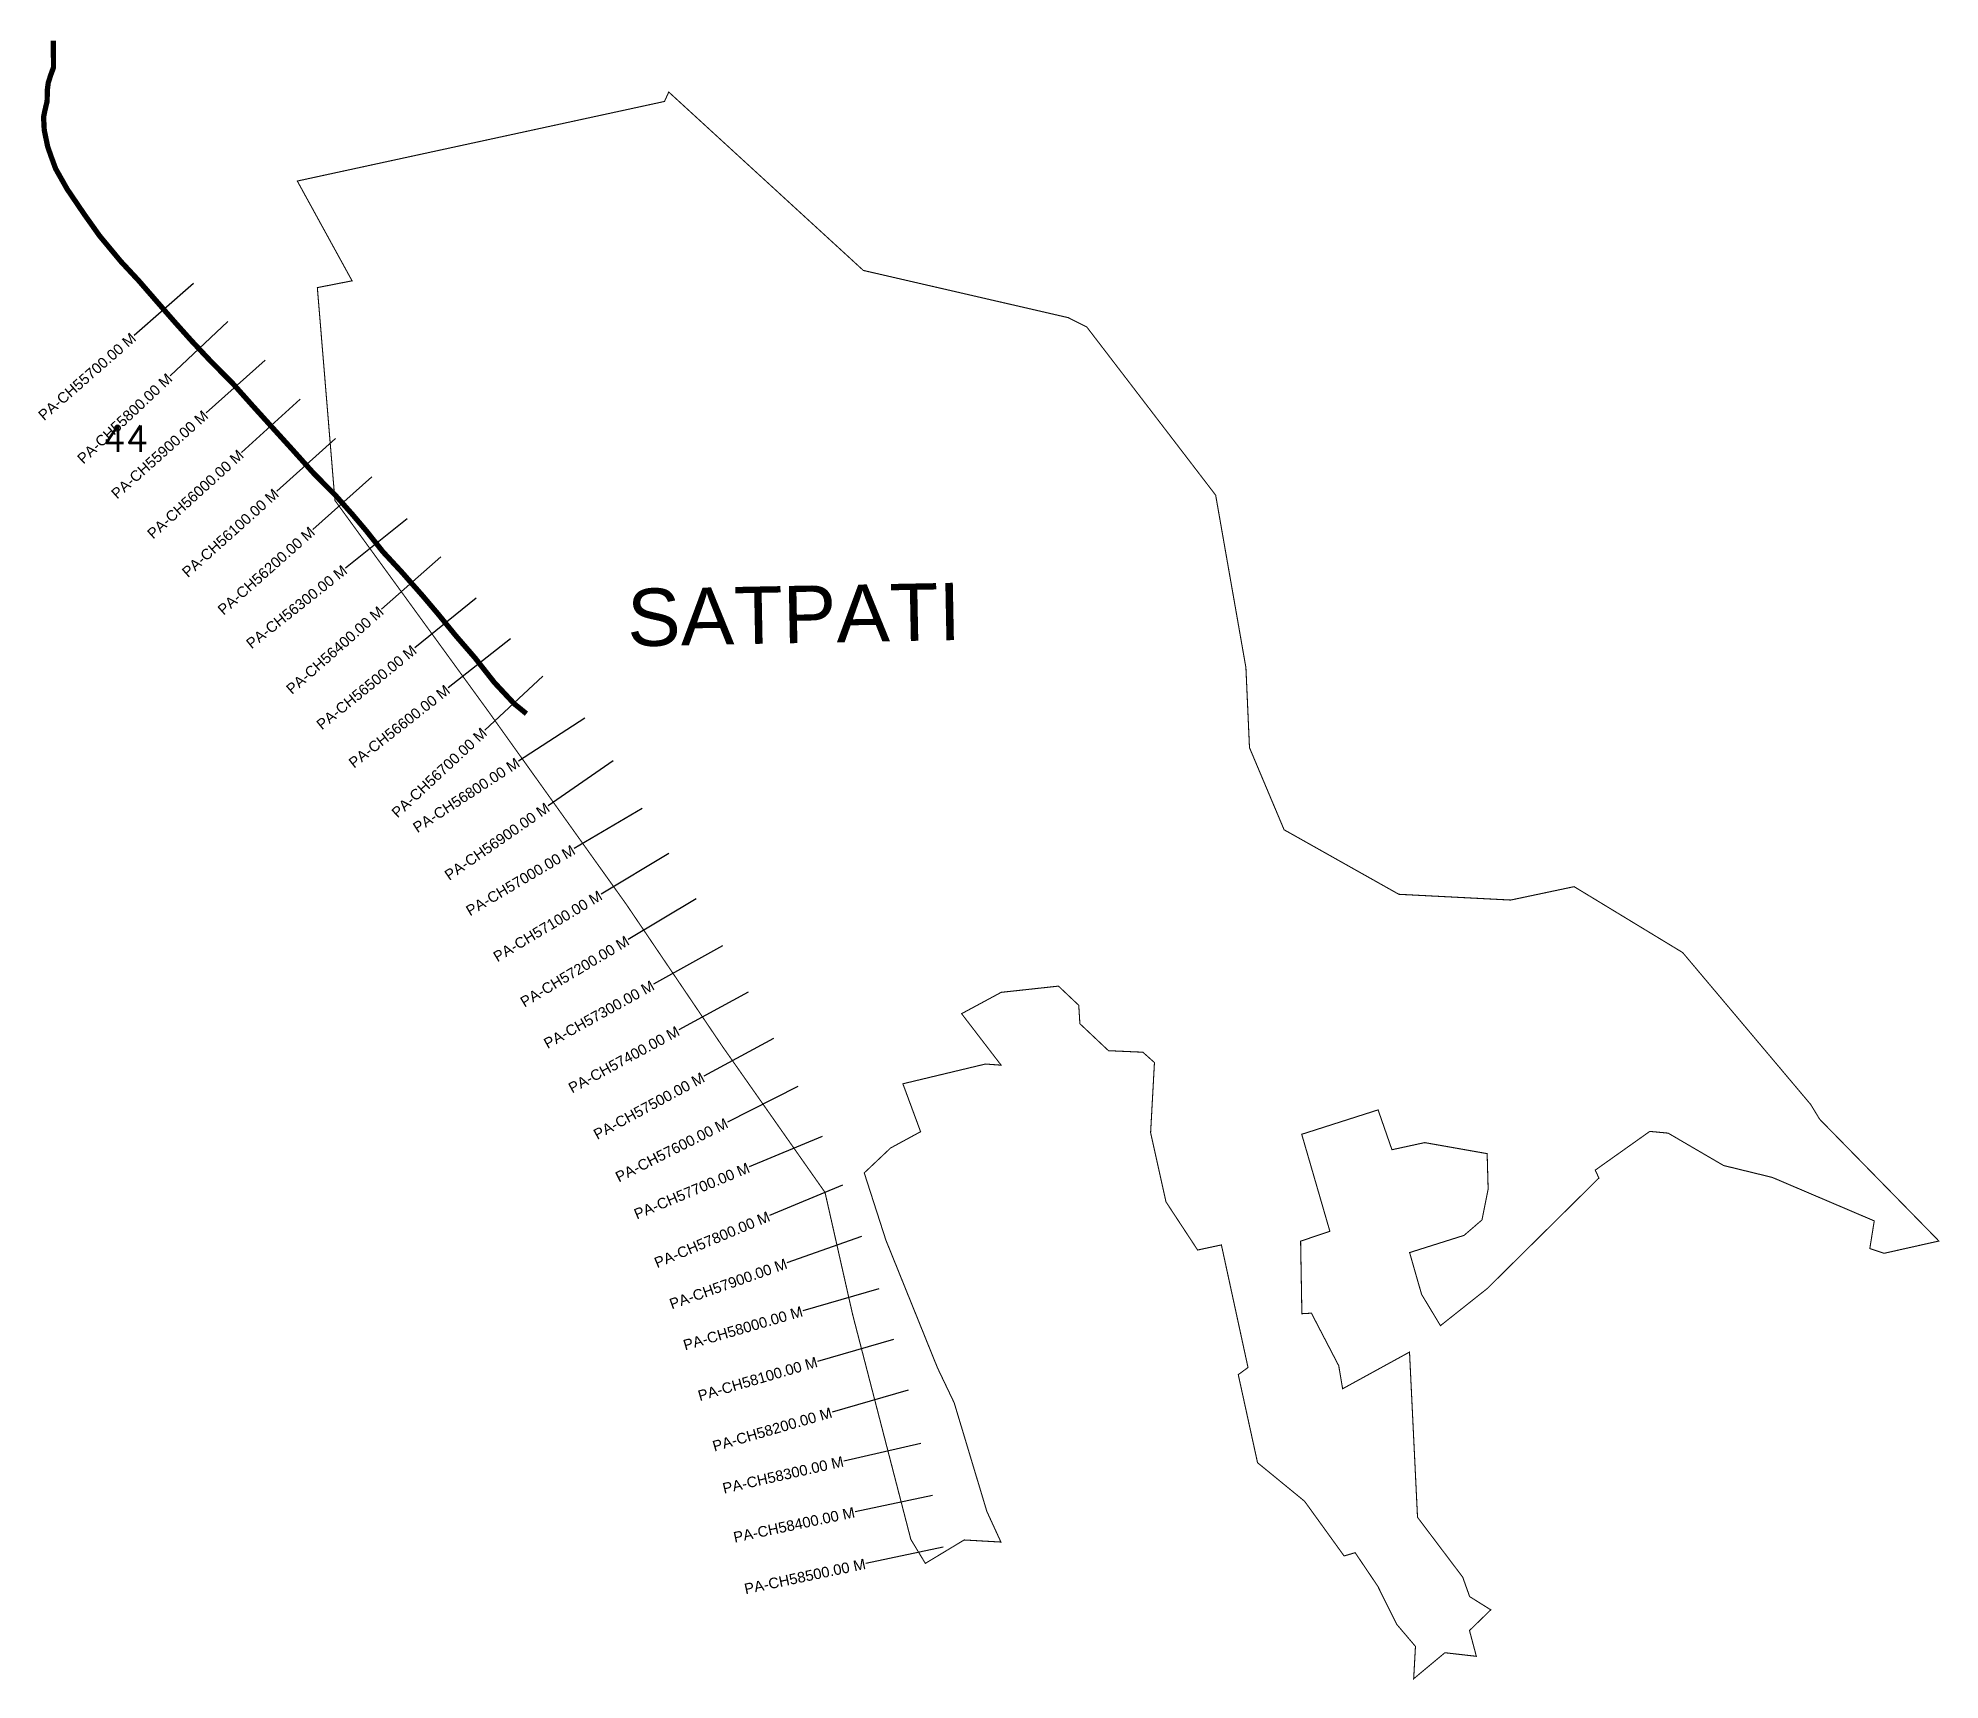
# Model space of a CAD drawing. Header units: metres. Extents: x 258353 to 261961, y 2180029 to 2183144.
import ezdxf
from ezdxf.enums import TextEntityAlignment as Align

# ---------------------------------------------------------------- set-up
doc = ezdxf.new("R2010")
doc.units = ezdxf.units.M
for name, color, linetype in [('ARTIFICIALLY PROTECTED', 4, 'Continuous'), ('CS', 134, 'Continuous'), ('CSMark', 6, 'Continuous'), ('VILLAGE NAME', 250, 'Continuous')]:
    doc.layers.add(name, color=color, linetype=linetype)
doc.styles.add('DynamicDimensions', font='arial.ttf')
doc.styles.get("Standard").update_dxf_attribs({"font": 'simplex.shx'})

msp = doc.modelspace()

# ---------------------------------------------------------------- linework, layer by layer
at = {"color": 6, "const_width": 2, "flags": 128}
msp.add_lwpolyline([(258882.9, 2182670.8), (258948.8, 2182683.7), (258844.9, 2182873), (259541.5, 2183024), (259549.6, 2183041.9), (259918.8, 2182703.4), (260307.7, 2182613.8), (260342.7, 2182596.1), (260587.2, 2182277.1), (260644.6, 2181950), (260651.4, 2181798), (260717.1, 2181642.2), (260934.8, 2181519.8), (261147, 2181508.9), (261267.3, 2181534.3), (261473.2, 2181409.3), (261716.1, 2181121.1), (261733.2, 2181093), (261959.4, 2180862), (261855.4, 2180838.7), (261828.3, 2180847.7), (261836.7, 2180900.2), (261643.2, 2180982.7), (261551, 2181005.2), (261445.6, 2181066.7), (261410.9, 2181070), (261307.4, 2180996.5), (261314.3, 2180981.5), (261102.8, 2180772.1), (261013.7, 2180701.4), (260977.9, 2180760.8), (260955.2, 2180840.1), (261058.5, 2180872.7), (261092.5, 2180902), (261104.2, 2180960.3), (261102.3, 2181027.8), (260983.8, 2181048.7), (260921.7, 2181035.2), (260895.4, 2181110.8), (260750.5, 2181064.5), (260803.9, 2180880.5), (260748.4, 2180861.7), (260750.8, 2180724.1), (260768.9, 2180725.1), (260820.7, 2180625.4), (260828.1, 2180581.7), (260955, 2180651.3), (260970.2, 2180337.8), (261055.9, 2180224.3), (261069.1, 2180187.4), (261109.2, 2180162.3), (261068.8, 2180123), (261081.8, 2180074.1), (261022.1, 2180080.9), (260962.9, 2180031.5), (260966.3, 2180092.9), (260930.6, 2180134.9), (260894.9, 2180206.9), (260851.9, 2180270.7), (260830.9, 2180264.5), (260755.9, 2180368.3), (260666.7, 2180441.4), (260630.1, 2180608.5), (260648.6, 2180622), (260598.1, 2180854.6), (260553, 2180844.9), (260493, 2180936.2), (260463.8, 2181067.6), (260471.1, 2181200.6), (260449.1, 2181220.2), (260383.9, 2181223.1), (260329.6, 2181274.3), (260327.5, 2181309.2), (260289, 2181345.6), (260180.3, 2181333.8), (260105.2, 2181293.3), (260180.2, 2181195.6), (260150.5, 2181197.8), (259993.8, 2181160.3), (260027.4, 2181069.4), (259970.5, 2181038.5), (259920.5, 2180991.2), (259961.6, 2180863.6), (260059.5, 2180621.3), (260091.2, 2180554.9), (260153.1, 2180349), (260179.8, 2180290.9), (260110, 2180294.8), (260036.4, 2180250.4), (260008.9, 2180295.9), (259898.5, 2180722.4), (259846.1, 2180954.2), (259652.1, 2181230.3), (259469.7, 2181499.8), (259209.9, 2181863.3), (258916.3, 2182267), (258882.9, 2182670.8)], dxfattribs=at)
at = {"layer": 'ARTIFICIALLY PROTECTED', "const_width": 10, "flags": 128}
msp.add_lwpolyline([(258382.2, 2183139.3), (258382.3, 2183088.4), (258377.1, 2183074.2), (258372.4, 2183059.6), (258370.6, 2183045.7), (258370.2, 2183024.1), (258368, 2183015.3), (258365.6, 2183004.8), (258363.5, 2182994.3), (258363.6, 2182993.7), (258363.9, 2182986.9), (258364.8, 2182969.5), (258371.3, 2182938.3), (258377.3, 2182921.1), (258386.4, 2182896.3), (258408.3, 2182857.6), (258440.9, 2182809.6), (258469.7, 2182769.1), (258510.3, 2182720.2), (258543.9, 2182684.1), (258578.9, 2182643.8), (258613.5, 2182604.2), (258644.2, 2182569.9), (258681.7, 2182530), (258722.3, 2182489.1), (258759.5, 2182447.4), (258793.7, 2182409.6), (258838.2, 2182360.6), (258875.2, 2182319.3), (258917.8, 2182276.1), (258936.2, 2182255.4), (258949.1, 2182240.9), (258975.4, 2182209.8), (259007.3, 2182169.7), (259012.3, 2182164.3), (259042.7, 2182131.5), (259082.7, 2182086.1), (259112.1, 2182051.4), (259145.3, 2182010.7), (259182.1, 2181968.2), (259218.7, 2181921.7), (259256.2, 2181881.5), (259279.6, 2181862.4)], dxfattribs=at)
at = {"layer": 'CS'}
for p, q in [((258648, 2182678.8), (258535.1, 2182580)), ((258712.9, 2182606.3), (258603.6, 2182503.5)), ((258783.6, 2182533), (258671.8, 2182433)), ((258850.1, 2182459), (258739, 2182358.3)), ((258917.5, 2182384.6), (258805.8, 2182284.4)), ((258986.5, 2182311.7), (258874.3, 2182212.1)), ((259053.5, 2182232.1), (258936.1, 2182138.7)), ((259117.4, 2182160.2), (259004.8, 2182061)), ((259184.1, 2182081.9), (259067.8, 2181987.1)), ((259249.2, 2182004.3), (259131.3, 2181911.6)), ((259310.4, 2181933.4), (259200.6, 2181831.1)), ((259390.2, 2181854.2), (259264.5, 2181772.4)), ((259444.4, 2181772.8), (259321.1, 2181687.4)), ((259499.2, 2181682.8), (259370.1, 2181606.4)), ((259550, 2181597.2), (259421.3, 2181520.1)), ((259601.4, 2181511.3), (259472.7, 2181434.3)), ((259651.7, 2181422.2), (259520.6, 2181349.3)), ((259700.5, 2181333.9), (259568.6, 2181262.5)), ((259748.1, 2181246), (259616.2, 2181174.6)), ((259794.8, 2181155), (259660.8, 2181087.6)), ((259840.8, 2181060.4), (259702.4, 2181002.6)), ((259879.3, 2180968.1), (259740.9, 2180910.3)), ((259915.3, 2180870.4), (259773.9, 2180820.3)), ((259948, 2180771.3), (259803.9, 2180729.5)), ((259975.9, 2180675.3), (259831.8, 2180633.5)), ((260003.7, 2180579.2), (259859.6, 2180537.5)), ((260028, 2180477.7), (259881.8, 2180444.5)), ((260049.9, 2180378.9), (259903.1, 2180348)), ((260070.5, 2180281.1), (259923.7, 2180250.2))]:
    msp.add_line(p, q, dxfattribs=at)

# ---------------------------------------------------------------- texts
at = {"insert": (258476.6, 2182409.4), "char_height": 50, "attachment_point": 1}
msp.add_mtext_dynamic_manual_height_columns('44', width=84.374, gutter_width=1, heights=[0], dxfattribs=at)
at = {"layer": 'CSMark', "style": 'DynamicDimensions'}
for s, rotation, p in [('PA-CH55700.00 M', 41.1836, (258534.3, 2182579.3)), ('PA-CH55800.00 M', 43.2357, (258602.9, 2182502.8)), ('PA-CH55900.00 M', 41.7961, (258671.1, 2182432.3)), ('PA-CH56000.00 M', 42.2129, (258738.3, 2182357.6)), ('PA-CH56100.00 M', 41.9035, (258805.1, 2182283.7)), ('PA-CH56200.00 M', 41.5881, (258873.6, 2182211.5)), ('PA-CH56300.00 M', 38.484, (258935.3, 2182138.1)), ('PA-CH56400.00 M', 41.3723, (259004.1, 2182060.4)), ('PA-CH56500.00 M', 39.1719, (259067, 2181986.5)), ('PA-CH56600.00 M', 38.1936, (259130.5, 2181910.9)), ('PA-CH56700.00 M', 42.9651, (259199.9, 2181830.5)), ('PA-CH56800.00 M', 33.0675, (259263.7, 2181771.9)), ('PA-CH56900.00 M', 34.6795, (259320.3, 2181686.8)), ('PA-CH57000.00 M', 30.6163, (259369.2, 2181605.9)), ('PA-CH57100.00 M', 30.8968, (259420.5, 2181519.6)), ('PA-CH57200.00 M', 30.8968, (259471.8, 2181433.8)), ('PA-CH57300.00 M', 29.0686, (259519.7, 2181348.8)), ('PA-CH57400.00 M', 28.4173, (259567.7, 2181262.1)), ('PA-CH57500.00 M', 28.4173, (259615.3, 2181174.1)), ('PA-CH57600.00 M', 26.6981, (259659.9, 2181087.2)), ('PA-CH57700.00 M', 22.6527, (259701.5, 2181002.2)), ('PA-CH57800.00 M', 22.6527, (259740, 2180909.9)), ('PA-CH57900.00 M', 19.5258, (259773, 2180820)), ('PA-CH58000.00 M', 16.1859, (259803, 2180729.2)), ('PA-CH58100.00 M', 16.1859, (259830.9, 2180633.2)), ('PA-CH58200.00 M', 16.1266, (259858.6, 2180537.2)), ('PA-CH58300.00 M', 12.7992, (259880.8, 2180444.3)), ('PA-CH58400.00 M', 11.8982, (259902.1, 2180347.8)), ('PA-CH58500.00 M', 11.8982, (259922.7, 2180249.9))]:
    msp.add_text(s, height=20, rotation=rotation, dxfattribs=at).set_placement(p, align=Align.MIDDLE_RIGHT)
at = {"layer": 'VILLAGE NAME', "insert": (259469.6, 2182098.9), "char_height": 108.748, "attachment_point": 1, "rotation": 1.1028}
msp.add_mtext_dynamic_manual_height_columns('{\\fArial|b0|i0|c0|p34;SATPATI}', width=726.929, gutter_width=543.7, heights=[0], dxfattribs=at)

doc.saveas('drawing.dxf')
